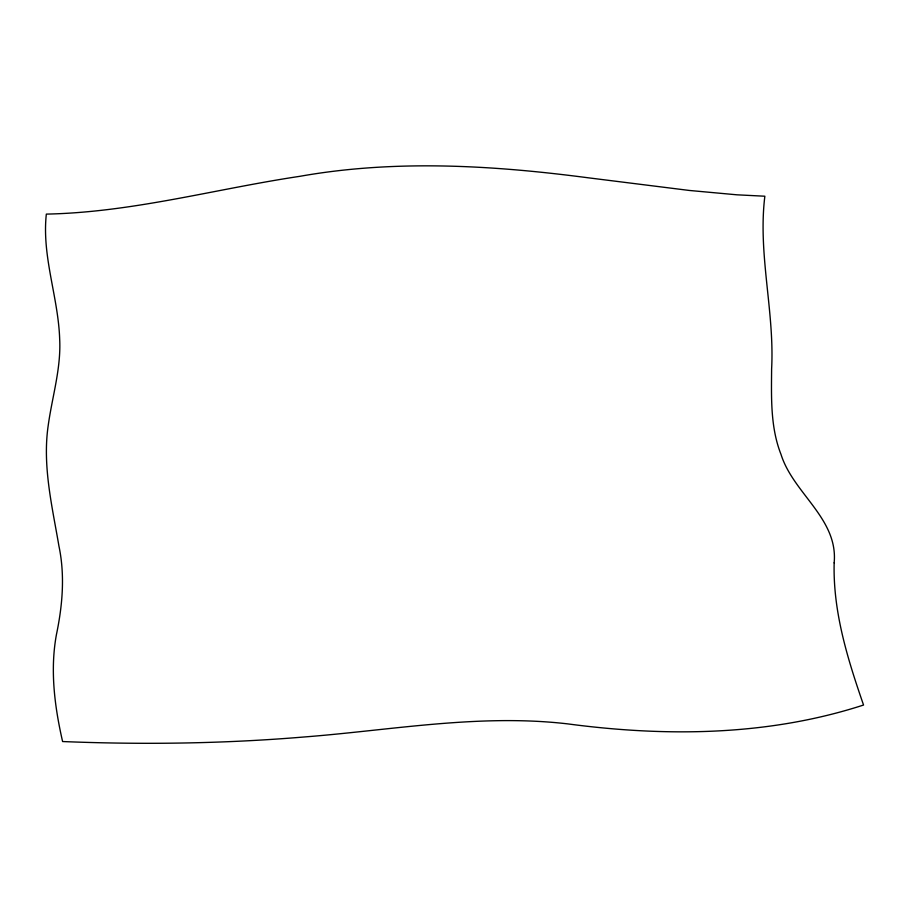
<?xml version="1.0" encoding="UTF-8"?>
<svg xmlns="http://www.w3.org/2000/svg" width="909" height="909" viewBox="0 0 909 909"><rect width="100%" height="100%" fill="white"/><g stroke="black" fill="none" stroke-linecap="round" stroke-linejoin="round"><path stroke-width="1.36" d="M834.167 562.83C832.871 611.814 847.722 659.264 863.55 705.032C768.264 735.972 666.513 736.972 567.989 723.916C479.736 713.565 391.745 730.2 303.958 736.994C223.705 743.687 143.043 744.801 62.596 741.539C54.62 706.645 49.904 670.206 56.415 634.652C62.505 605.542 65.118 575.386 58.926 546.036C52.188 506.313 42.257 465.76 48.245 425.242C52.211 396.619 61.164 368.361 59.676 339.182C58.301 297.152 41.689 256.429 46.336 214.104C132.146 212.411 215.444 188.947 299.902 176.312C395.199 159.393 492.633 165.268 588.055 177.778L689.272 190.447L736.938 194.81L764.855 196.219C757.72 253.986 774.627 311.162 771.616 368.974C771.389 397.608 770.332 427.31 781.024 454.443C793.341 493.61 838.257 518.573 834.167 562.83"/></g></svg>
